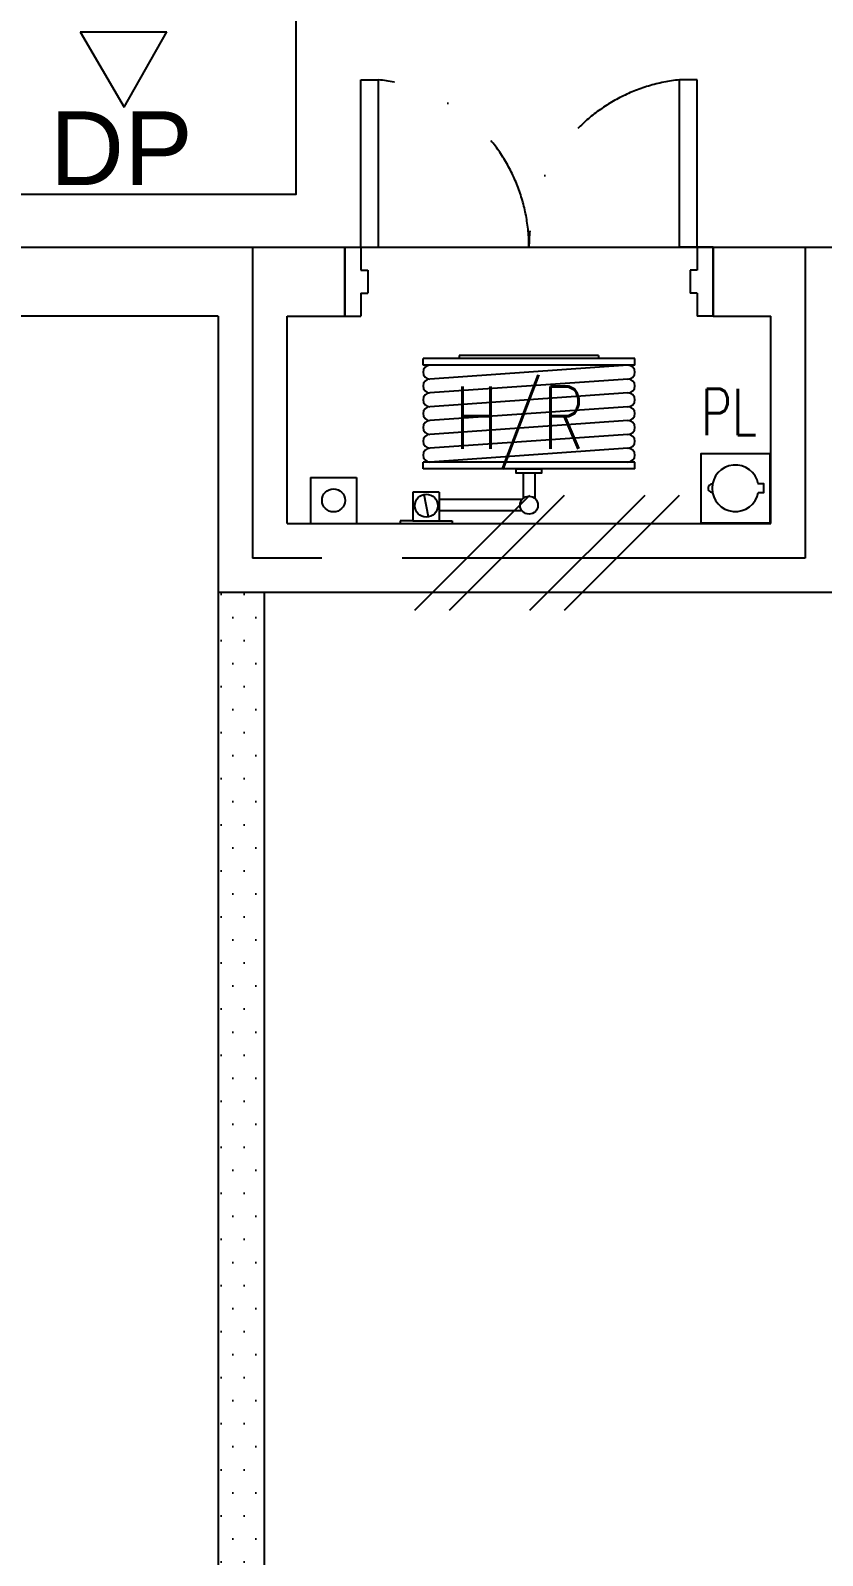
# Model space of a CAD drawing. Header units: millimetres. Extents: x 982 to 80582, y 687 to 58800.
# Drawn here: x 38910 to 40630, y 22443 to 25753 of the extents above; entities that cross this region are included whole.
import ezdxf

# ---------------------------------------------------------------- set-up
doc = ezdxf.new("R2010")
doc.units = ezdxf.units.MM
for name, pattern in [('CENTER', [2, 1.25, -0.25, 0.25, -0.25]), ('DASHDOT', [1, 0.5, -0.25, 0, -0.25]), ('HIDDEN', [0.375, 0.25, -0.125])]:
    doc.linetypes.add(name, pattern=pattern)
for name, color, linetype in [('A-ARR', 4, 'Continuous'), ('A-DOOR', 9, 'Continuous'), ('A-DROP', 8, 'Continuous'), ('A-HATCH', 8, 'Continuous'), ('A-PARTITION', 4, 'Continuous'), ('A-SANI', 4, 'Continuous'), ('A-SYM', 8, 'Continuous'), ('A-TXTBOMBA', 7, 'Continuous'), ('A-WALL', 1, 'Continuous'), ('A-WALL SYM', 13, 'Continuous'), ('A-WLH', 7, 'Continuous'), ('COOL WATER PIPING', 4, 'Continuous'), ('Grid', 8, 'CENTER'), ('ROOF', 3, 'Continuous')]:
    doc.layers.add(name, color=color, linetype=linetype)
doc.styles.add('arial', font='arial.ttf')
doc.styles.add('ROMANS', font='romans.shx', dxfattribs={"width": 0.75, "height": 200})

# ---------------------------------------------------------------- blocks, each defined once
blk = doc.blocks.new('A$C52B244CD')
at = {"layer": 'A-WLH', "color": 8}
for p, q in [((0, 0), (250, 250)), ((75, 0), (325, 250)), ((250, 0), (500, 250)), ((325, 0), (575, 250))]:
    blk.add_line(p, q, dxfattribs=at)
blk = doc.blocks.new('A$C34465D6E')
at = {"layer": 'A-SANI', "color": 8}
blk.add_lwpolyline([(0, 0), (150, 0), (150, 150), (0, 150)], close=True, dxfattribs=at)
blk.add_lwpolyline([(25.5, 84.3), (13.7, 84.3), (13.7, 65.7), (25.5, 65.7, 10.787298)], format="xyb", close=True, dxfattribs=at)
blk.add_arc((125.5, 75), 8.84, 264.1775, 95.8225, dxfattribs=at)
blk = doc.blocks.new('A$C77D277CE')
at = {"layer": 'A-TXTBOMBA', "color": 8}
for p, q in [((66.6, 1027.9), (66.6, 1321.1)), ((206.7, 1027.9), (206.7, 1321.1)), ((102.7, 1066), (102.7, 1283)), ((137.3, 1066), (137.3, 1283)), ((172, 1066), (172, 1283)), ((257.7, 817), (54.1, 613.5)), ((292.7, 613.5), (89.1, 817)), ((257.7, 578.4), (54.1, 782)), ((292.7, 782), (89.1, 578.4)), ((280.8, 383.7), (376.6, 220.6)), ((280.8, 383.7), (469.2, 383.7)), ((376.6, 220.6), (469.2, 383.7))]:
    blk.add_line(p, q, dxfattribs=at)
for points in [[(750, 1365.1), (0, 1365.1), (0, 987.3), (750, 987.3)], [(750, 887.3), (0, 887.3), (0, 509.4), (750, 509.4)], [(750, 409.4), (0, 409.4), (0, 31.5), (750, 31.5)]]:
    blk.add_lwpolyline(points, close=True, dxfattribs=at)
blk.add_circle((173.4, 697.7), 118.1, dxfattribs=at)
for centre, radius, start, end in [((84.6, 1274.3), 20, 25.6963, 154.3037), ((120, 1274.3), 19.4, 26.5651, 153.4349), ((154.7, 1274.3), 19.4, 26.5651, 153.4349), ((189.4, 1274.3), 19.4, 26.5651, 153.4349), ((84.6, 1074.6), 20, 205.6963, 334.3037), ((120, 1074.6), 19.4, 206.5651, 333.4349), ((154.7, 1074.6), 19.4, 206.5651, 333.4349), ((189.4, 1074.6), 19.4, 206.5651, 333.4349)]:
    blk.add_arc(centre, radius, start, end, dxfattribs=at)
at = {"layer": 'A-TXTBOMBA', "color": 8, "style": 'arial'}
for s, height, p in [('HR', 230.46, (237.5, 1066)), ('FA', 230.46, (310.5, 588.1)), ('DP', 160, (214.8, 51.5))]:
    blk.add_text(s, height=height, dxfattribs=at).set_placement(p)

msp = doc.modelspace()

# ---------------------------------------------------------------- hatches: boundary and pattern name
at = {"layer": 'A-HATCH'}
h = msp.add_hatch(dxfattribs=at)
h.set_pattern_fill('DOTS', color=8, scale=800)
h.set_pattern_definition([(0, (3598.94, -197620.703), (25, 50), [0, -50])])
h.paths.add_polyline_path([(39417.1, 24533.1), (39317.1, 24533.1), (39317.1, 20633.1), (39467.1, 20633.1), (39467.1, 20733.1), (39417.1, 20733.1)])
h.paths.add_polyline_path([(42292.1, 20733.1), (41867.1, 20733.1), (41867.1, 20633.1), (42292.1, 20633.1)])

# ---------------------------------------------------------------- linework, layer by layer
at = {"layer": 'A-DOOR', "color": 8}
for p, q in [((39627.1, 25283.1), (39627.1, 25646.1)), ((39627.1, 25646.1), (39665.1, 25646.1)), ((39665.1, 25283.1), (39665.1, 25646.1)), ((40319.1, 25283.1), (40319.1, 25646.1)), ((40357.1, 25646.1), (40319.1, 25646.1)), ((40357.1, 25283.1), (40357.1, 25646.1)), ((39627.1, 25283.1), (39665.1, 25283.1)), ((40357.1, 25283.1), (40319.1, 25283.1))]:
    msp.add_line(p, q, dxfattribs=at)
at = {"layer": 'A-DOOR', "color": 8, "linetype": 'Continuous'}
for p, q in [((39592.1, 25133.1), (39592.1, 25283.1)), ((39592.1, 25283.1), (39592.1, 25133.1)), ((39592.1, 25283.1), (39627.1, 25283.1)), ((39592.1, 25283.1), (39592.1, 25133.1)), ((39592.1, 25133.1), (39592.1, 25283.1)), ((39592.1, 25283.1), (39592.1, 25133.1)), ((39592.1, 25133.1), (39592.1, 25283.1)), ((39592.1, 25283.1), (39592.1, 25133.1)), ((39627.1, 25283.1), (39627.1, 25233.1)), ((40392.1, 25283.1), (40357.1, 25283.1)), ((40357.1, 25283.1), (40357.1, 25233.1)), ((40392.1, 25283.1), (40392.1, 25133.1)), ((40392.1, 25133.1), (40392.1, 25283.1)), ((40392.1, 25283.1), (40392.1, 25133.1)), ((40392.1, 25283.1), (40392.1, 25133.1)), ((40392.1, 25133.1), (40392.1, 25283.1)), ((40392.1, 25283.1), (40392.1, 25133.1)), ((40392.1, 25133.1), (40392.1, 25283.1)), ((40392.1, 25283.1), (40392.1, 25133.1)), ((39627.1, 25233.1), (39642.1, 25233.1)), ((39642.1, 25233.1), (39642.1, 25183.1)), ((40357.1, 25233.1), (40342.1, 25233.1)), ((40342.1, 25233.1), (40342.1, 25183.1)), ((39627.1, 25183.1), (39642.1, 25183.1)), ((39627.1, 25183.1), (39627.1, 25133.1)), ((40357.1, 25183.1), (40342.1, 25183.1)), ((40357.1, 25183.1), (40357.1, 25133.1)), ((39592.1, 25133.1), (39627.1, 25133.1)), ((40392.1, 25133.1), (40357.1, 25133.1))]:
    msp.add_line(p, q, dxfattribs=at)
at = {"layer": 'A-DOOR', "color": 8, "linetype": 'DASHDOT', "ltscale": 500}
for centre, start, end in [((39627.1, 25283.1), 0, 84.0241), ((40357.1, 25283.1), 95.9759, 180)]:
    msp.add_arc(centre, 365, start, end, dxfattribs=at)
at = {"layer": 'A-DROP', "color": 8}
msp.add_line((39592.1, 25283.1), (40392.1, 25283.1), dxfattribs=at)
at = {"layer": 'A-PARTITION', "color": 8}
for p, q in [((39317.1, 24533.1), (39317.1, 20633.1)), ((39417.1, 24533.1), (39417.1, 20733.1))]:
    msp.add_line(p, q, dxfattribs=at)
at = {"layer": 'A-WALL', "color": 8, "linetype": 'Continuous', "ltscale": 900}
for p, q in [((37417.1, 25283.1), (39592.1, 25283.1)), ((39317.1, 25133.1), (37417.1, 25133.1))]:
    msp.add_line(p, q, dxfattribs=at)
at = {"layer": 'A-WALL', "color": 8}
for p, q in [((39317.1, 25283.1), (39592.1, 25283.1)), ((39592.1, 25133.1), (39592.1, 25283.1)), ((40392.1, 25283.1), (41317.1, 25283.1)), ((40392.1, 25133.1), (40392.1, 25283.1)), ((39317.1, 25133.1), (39317.1, 24533.1)), ((39467.1, 25133.1), (39592.1, 25133.1)), ((39467.1, 24683.1), (39467.1, 25133.1)), ((40392.1, 25133.1), (40517.1, 25133.1)), ((40517.1, 24683.1), (40517.1, 25133.1)), ((39467.1, 24683.1), (40517.1, 24683.1)), ((40667.1, 24533.1), (39317.1, 24533.1))]:
    msp.add_line(p, q, dxfattribs=at)
at = {"layer": 'COOL WATER PIPING', "color": 8, "linetype": 'ByBlock', "ltscale": 5}
msp.add_circle((39567.7, 24733.1), 25, dxfattribs=at)
at = {"layer": 'Grid', "color": 8, "ltscale": 700}
for p, q in [((39392.1, 25283.1), (39392.1, 24608.1)), ((40592.1, 25283.1), (40592.1, 24608.1)), ((40592.1, 24608.1), (39392.1, 24608.1))]:
    msp.add_line(p, q, dxfattribs=at)
at = {"layer": 'ROOF', "color": 8}
for p, q in [((40222.1, 25041.5), (39762.1, 25041.5)), ((39762.1, 25026.5), (39762.1, 25041.5)), ((40222.1, 25026.5), (39762.1, 25026.5)), ((40207.1, 25026.5), (39762.1, 25026.5)), ((40207.1, 25026.5), (39777.1, 24996.5)), ((39840.7, 25047.6), (39840.7, 25041.5)), ((40143.4, 25047.6), (39840.7, 25047.6)), ((40143.4, 25047.6), (40143.4, 25041.5)), ((40222.1, 25026.5), (40222.1, 25041.5)), ((40207.1, 24996.5), (39777.1, 24966.5)), ((40207.1, 24966.5), (39777.1, 24936.5)), ((40207.1, 24936.5), (39777.1, 24906.5)), ((40207.1, 24906.5), (39777.1, 24876.5)), ((40207.1, 24876.5), (39777.1, 24846.5)), ((40207.1, 24846.5), (39777.1, 24816.5)), ((40222.1, 24816.5), (39762.1, 24816.5)), ((39762.1, 24801.5), (39762.1, 24816.5)), ((40222.1, 24801.5), (39762.1, 24801.5)), ((39979.6, 24792.6), (39979.6, 24737.2)), ((40004.6, 24792.6), (40004.6, 24737.2)), ((40222.1, 24801.5), (40222.1, 24816.5)), ((39517.7, 24783.1), (39517.7, 24683.1)), ((39517.7, 24783.1), (39617.7, 24783.1)), ((39617.7, 24783.1), (39617.7, 24683.1)), ((39797.4, 24751.3), (39739.8, 24751.3)), ((39739.8, 24751.3), (39739.8, 24689.1)), ((39774.1, 24697.5, 52821.4), (39764.2, 24745.8, 21957.4)), ((39797.4, 24751.3), (39797.4, 24689.1)), ((39977.6, 24735.2), (39797.4, 24735.2)), ((39977.6, 24710.2), (39797.4, 24710.2)), ((39739.8, 24689.1), (39712.2, 24689.1)), ((39712.2, 24689.1), (39712.2, 24683.1)), ((39712.2, 24683.1), (39825.1, 24683.1)), ((39739.8, 24689.1), (39797.4, 24689.1)), ((39797.4, 24689.1), (39825.1, 24689.1)), ((39825.1, 24689.1), (39825.1, 24683.1))]:
    msp.add_line(p, q, dxfattribs=at)
msp.add_lwpolyline([(39964.6, 24801.5), (40019.6, 24801.5), (40019.6, 24792.6), (39964.6, 24792.6)], close=True, dxfattribs=at)
for centre, radius in [((39769.2, 24721.7, 37389.4), 25), ((39992.3, 24722.7), 19.4)]:
    msp.add_circle(centre, radius, dxfattribs=at)
for centre, start, end in [((39777.1, 25011.5), 90, 270), ((40207.1, 25011.5), 270, 90), ((39777.1, 24981.5), 90, 270), ((40207.1, 24981.5), 270, 90), ((39777.1, 24951.5), 90, 270), ((40207.1, 24951.5), 270, 90), ((39777.1, 24921.5), 90, 270), ((40207.1, 24921.5), 270, 90), ((39777.1, 24891.5), 90, 270), ((40207.1, 24891.5), 270, 90), ((39777.1, 24861.5), 90, 270), ((40207.1, 24861.5), 270, 90), ((39777.1, 24831.5), 90, 270), ((40207.1, 24831.5), 270, 90)]:
    msp.add_arc(centre, 15, start, end, dxfattribs=at)

# ---------------------------------------------------------------- block references
at = {"layer": 'A-ARR', "color": 8, "rotation": 180}
msp.add_blockref('A$C34465D6E', (40515.6, 24834.5), dxfattribs=at)
at = {"layer": 'A-TXTBOMBA', "color": 8}
msp.add_blockref('A$C77D277CE', (38736.7, 25366.2), dxfattribs=at)
at = {"layer": 'A-WLH', "color": 8}
msp.add_blockref('A$C52B244CD', (39744.3, 24494.7), dxfattribs=at)

# ---------------------------------------------------------------- texts
at = {"layer": 'A-SYM', "color": 8, "linetype": 'HIDDEN', "ltscale": 500, "style": 'ROMANS', "width": 0.75}
msp.add_text('PL', height=100, dxfattribs=at).set_placement((40365.3, 24875.1))
at = {"layer": 'A-WALL SYM', "color": 8, "style": 'ROMANS', "width": 0.75}
msp.add_text('H/R ', height=135, dxfattribs=at).set_placement((39830.6, 24845.2))

doc.saveas('drawing.dxf')
